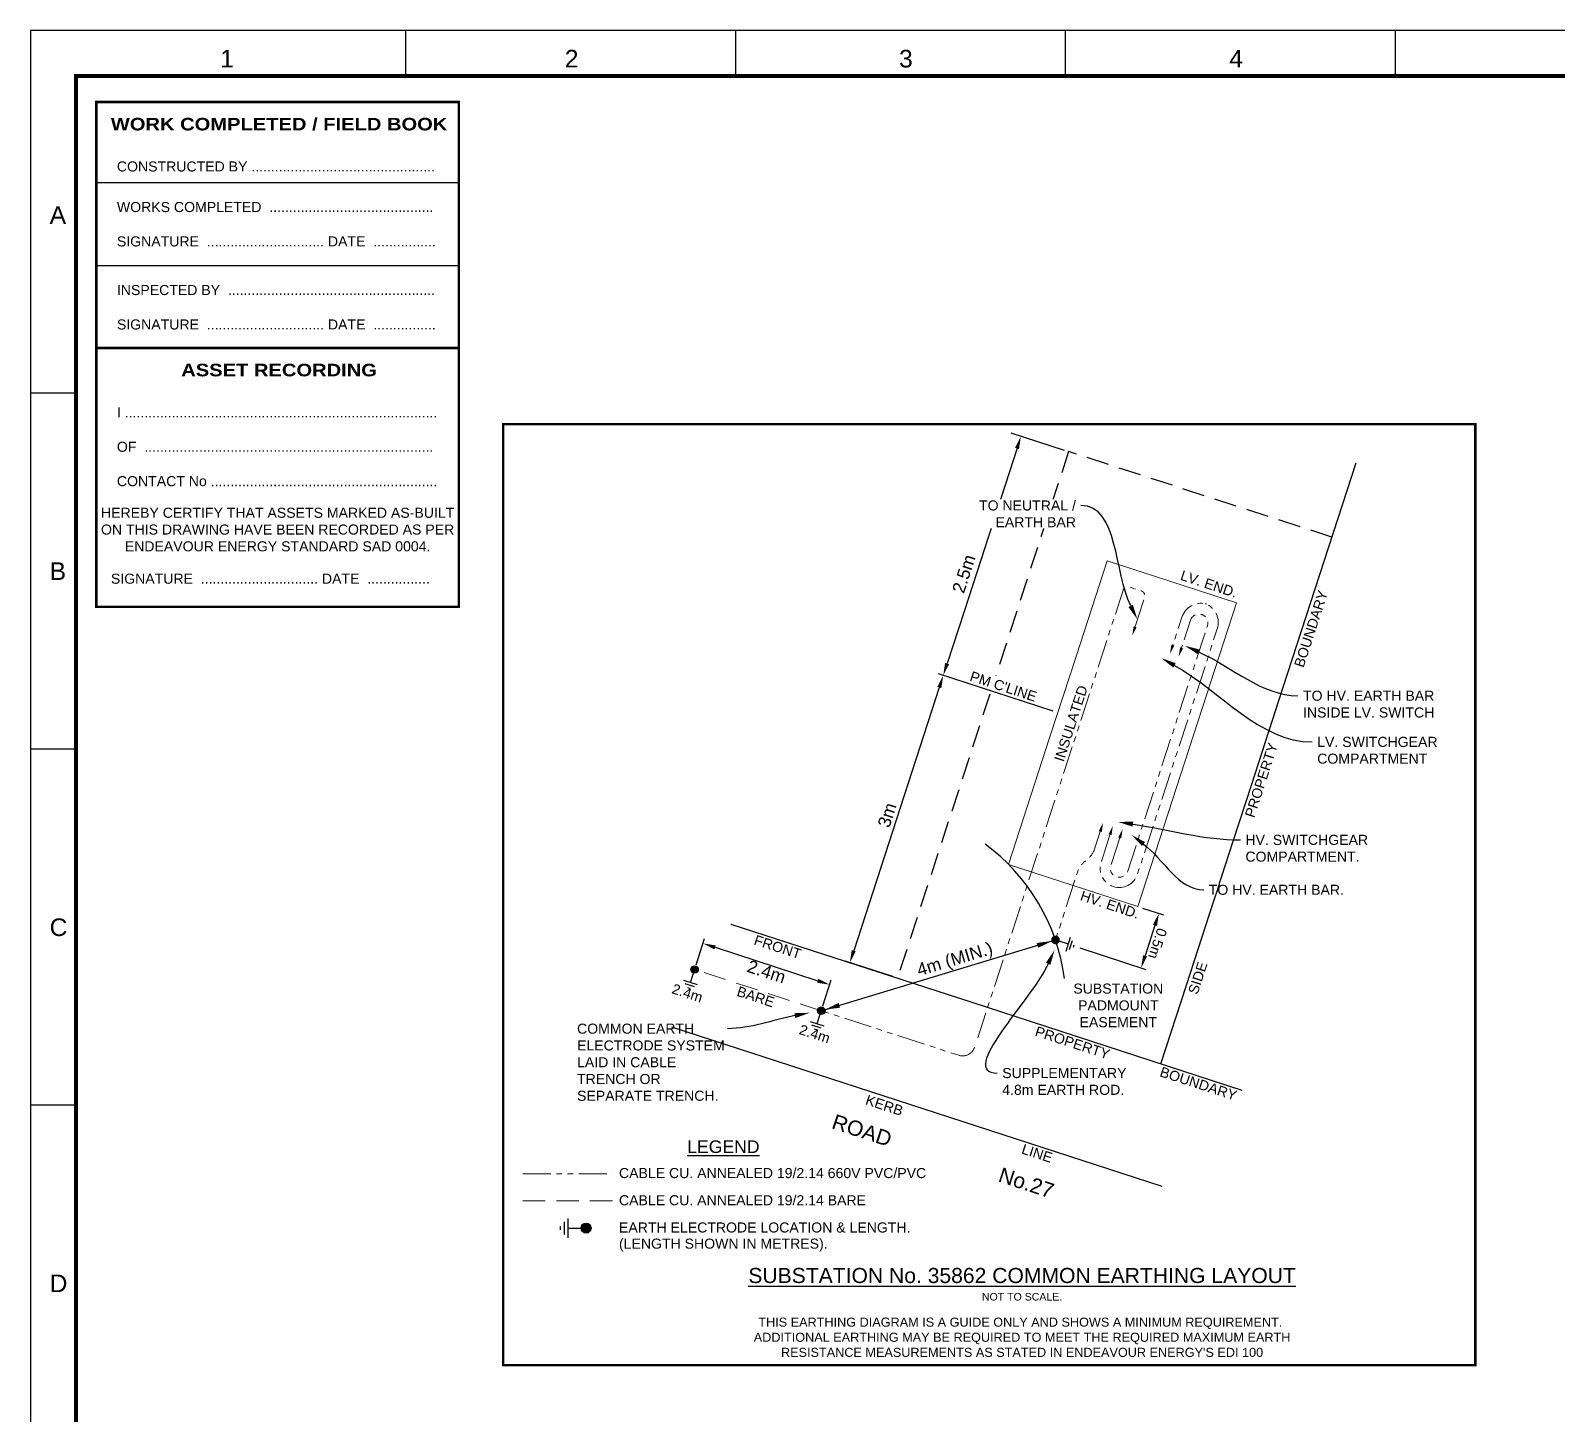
# Paper-space layout 'Retic (4)' of a CAD drawing. Header units: metres. Extents: x -30 to 775, y -5 to 571.
# Drawn here: x -29.7 to 273.6, y 295.9 to 570.9 of the extents above; entities that cross this region are included whole.
import ezdxf
from ezdxf import colors
from ezdxf.entities.mleader import LeaderData, LeaderLine
from ezdxf.enums import TextEntityAlignment as Align
from ezdxf.math import Vec2, Vec3

# ---------------------------------------------------------------- set-up
doc = ezdxf.new("R2010")
doc.units = ezdxf.units.M
doc.header["$LTSCALE"] = 0.7
doc.linetypes.add('DASHED', pattern=[19.05, 12.7, -6.35])
doc.linetypes.add('PHANTOM2', pattern=[31.75, 15.875, -3.175, 3.175, -3.175, 3.175, -3.175])
doc.layers.get('0').update_dxf_attribs({"color": 6})
for name, color, linetype in [('_User Miscellaneous1', 3, 'Continuous'), ('Notes', 7, 'Continuous'), ('SupportsUG_SP_EXT', 7, 'Continuous')]:
    doc.layers.add(name, color=color, linetype=linetype)
doc.layers.get('SupportsUG_SP_EXT').off()
doc.styles.add('ARIAL', font='arial.ttf', dxfattribs={"height": 2})
doc.styles.add('iecISOCP', font='isocp.shx')
doc.styles.get("Standard").update_dxf_attribs({"font": 'arial.ttf'})
doc.styles.add('STYLE2', font='')
doc.styles.get('STYLE2').set_extended_font_data('Arial Black')

# ---------------------------------------------------------------- blocks, each defined once
blk = doc.blocks.new('A1_FRAME_TITLE')
at = {"layer": 'Notes', "linetype": 'Continuous'}
for p, q in [((53.96, 564.21), (53.96, 573.26)), ((119.47, 564.17), (119.47, 573.26)), ((184.98, 564.21), (184.98, 573.26)), ((250.49, 564.17), (250.49, 573.26)), ((-11.55, 501.22), (-20.59, 501.22)), ((-11.55, 430.47), (-20.59, 430.47)), ((-11.55, 359.72), (-20.59, 359.72))]:
    blk.add_line(p, q, dxfattribs=at)
at = {"layer": 'Notes', "color": 7, "linetype": 'Continuous'}
blk.add_lwpolyline([(-20.59, -3.07), (783.6, -3.07), (783.6, 573.26), (-20.59, 573.26)], close=True, dxfattribs=at)
at = {"layer": 'Notes', "color": 7, "linetype": 'Continuous', "const_width": 0.8}
blk.add_lwpolyline([(-11.55, 5.97), (774.56, 5.97), (774.56, 564.21), (-11.55, 564.21)], close=True, dxfattribs=at)
at = {"layer": 'Notes', "color": 7, "style": 'ARIAL'}
for s, p in [('1', (17.07, 565.92)), ('2', (85.52, 565.92)), ('3', (151.91, 565.92)), ('4', (217.49, 565.92)), ('A', (-16.8, 534.85)), ('B', (-16.8, 464.1)), ('C', (-16.8, 393.35)), ('D', (-16.8, 322.6))]:
    blk.add_text(s, height=3.5, dxfattribs=at).set_placement(p)
at = {"layer": 'Notes', "color": 7}
blk.add_attdef('EPD_REF_NO', text='', height=5, dxfattribs=at).set_placement((739.57, 52.77), align=Align.CENTER)
at = {"layer": 'Notes', "color": 3, "style": 'iecISOCP', "flags": 8}
blk.add_attdef('VERSION_NO', text='', height=2.5, rotation=90, dxfattribs=at).set_placement((252.27, 44.54), align=Align.MIDDLE_CENTER)
at = {"layer": 'Notes', "color": 7, "style": 'ARIAL'}
for tag, p in [('CAP_NO', (463.39, 43.46)), ('IE_NUM', (463.26, 37.81)), ('REF_No_1', (285.45, 32.31)), ('REF_1', (307.01, 32.31)), ('GEN_WO', (391.91, 31.76)), ('HV_SWITCH', (463.67, 32.16)), ('REF_No_2', (285.45, 26.31)), ('REF_2', (307.01, 26.31)), ('OH_WO', (391.91, 25.81)), ('UBD_REF', (463.26, 25.83)), ('REF_No_3', (285.45, 20.31)), ('REF_3', (307.01, 20.31)), ('UG_WO', (391.91, 20.05)), ('GIS_MAP_No', (463.26, 20.04)), ('REF_No_4', (285.45, 14.31)), ('REF_4', (307.01, 14.31)), ('SUB_WO', (391.91, 13.81)), ('HV_OP_DIAG', (463.53, 14.2)), ('LGA', (463.15, 7.78))]:
    blk.add_attdef(tag, p, '', height=2, dxfattribs=at)
at = {"layer": 'Notes', "color": 7, "style": 'ARIAL', "width": 1.1}
for tag, p in [('T1', (634.58, 39.47)), ('T2', (634.58, 34.35)), ('T3', (634.58, 28.92)), ('T4', (634.58, 23.66)), ('T5', (634.58, 18.23)), ('T6', (634.58, 12.97))]:
    blk.add_attdef(tag, text='', height=3.5, dxfattribs=at).set_placement(p, align=Align.CENTER)
at = {"layer": 'Notes', "color": 7, "style": 'ARIAL'}
for tag, height, p in [('scale', 2, (517.96, 33.27)), ('DRAWN', 2, (517.96, 24.93)), ('REV', 5, (770.26, 17.1)), ('CHD', 2, (517.96, 8.93)), ('DESIGN', 2, (555.82, 9.15))]:
    blk.add_attdef(tag, text='', height=height, dxfattribs=at).set_placement(p, align=Align.CENTER)
blk.add_attdef('NUM', text='', height=7, dxfattribs=at).set_placement((742.57, 20.12), align=Align.MIDDLE_CENTER)
for tag, p in [('NS', (742.33, 8.12)), ('SHTS', (754.14, 8.12))]:
    blk.add_attdef(tag, text='', height=2, dxfattribs=at).set_placement(p, align=Align.MIDDLE)
at = {"layer": 'Notes', "style": 'iecISOCP'}
blk.add_attdef('ExportID', (-11.53, 2.35), '', height=2.5, dxfattribs=at)
at = {"layer": 'Notes', "style": 'iecISOCP', "flags": 1}
for tag, p in [('ProjectType', (-6.43, -26.84)), ('ProjectNumber', (2.95, -26.86)), ('DrawingNumber', (14.91, -26.85)), ('ProjectDescription', (26.96, -26.87)), ('ExportDate', (39.68, -26.83)), ('ExportUserName', (48.55, -26.84)), ('DesignerCompanyName', (60.88, -26.84)), ('ExportAreaOfInterest', (76.49, -26.86)), ('GIS_SUCCESS', (91.39, -26.82)), ('CAD_SUCCESS', (101.18, -26.83)), ('DEPOTCODE', (111.5, -26.92)), ('ExportCategories', (119.48, -26.84)), ('Comments', (133.78, -26.93)), ('EPD_-_VERSION_1.5', (141.2, -26.93))]:
    blk.add_attdef(tag, p, '', height=1, dxfattribs=at)
blk = doc.blocks.new('A$C274A1714')
at = {"color": 7}
for p, q in [((11.87, -27.87), (83.87, -27.87)), ((11.87, -44.36), (83.87, -44.36))]:
    blk.add_line(p, q, dxfattribs=at)
at = {"color": 7, "const_width": 0.5}
blk.add_lwpolyline([(11.87, -61.46), (11.87, -11.87), (83.87, -11.87), (83.87, -60.73)], dxfattribs=at)
blk.add_lwpolyline([(83.87, -60.73), (83.87, -112.17), (11.87, -112.17), (11.87, -60.73)], close=True, dxfattribs=at)
at = {"color": 7, "style": 'STYLE2'}
for s, p in [('WORK COMPLETED / FIELD BOOK', (48.16, -16.27)), ('ASSET RECORDING', (48.16, -65.13))]:
    blk.add_text(s, height=2.5, dxfattribs=at).set_placement(p, align=Align.MIDDLE_CENTER)
at = {"color": 7, "style": 'ARIAL'}
for s, p in [('CONSTRUCTED BY ...............................................', (15.95, -25.68)), ('WORKS COMPLETED  ..........................................', (15.95, -33.74)), ('SIGNATURE  .............................. DATE  ................', (15.95, -40.57)), ('INSPECTED BY  .....................................................  ', (15.95, -50.23)), ('SIGNATURE  .............................. DATE  ................', (15.95, -57.07)), ('I ................................................................................', (15.95, -74.54)), ('OF  ..........................................................................', (15.95, -81.37)), ('CONTACT No ..........................................................', (15.95, -88.2)), ('SIGNATURE  .............................. DATE  ................', (14.76, -107.58))]:
    blk.add_text(s, height=2, dxfattribs=at).set_placement(p)
at = {"color": 7, "insert": (47.87, -96.83), "char_height": 2, "width": 72.0478, "attachment_point": 5, "style": 'ARIAL'}
blk.add_mtext('HEREBY CERTIFY THAT ASSETS MARKED AS-BUILT ON THIS DRAWING HAVE BEEN RECORDED AS PER ENDEAVOUR ENERGY STANDARD SAD 0004. ', dxfattribs=at)
blk = doc.blocks.new('m4')
at = {"layer": 'Notes', "color": 7, "linetype": 'Continuous'}
for points in [[(0, -1.95), (0, 0)], [(-1.43, -1.95), (1.43, -1.95)], [(-0.95, -2.52), (0.95, -2.52)], [(-0.24, -3.09), (0.24, -3.09)]]:
    blk.add_lwpolyline(points, dxfattribs=at)

psp = doc.layouts.new('Retic (4)')

# ---------------------------------------------------------------- hatches: boundary and pattern name
at = {"linetype": 'DASHED', "lineweight": 0, "ltscale": 3}
h = psp.add_hatch(color=0, dxfattribs=at)
edge = h.paths.add_edge_path()
edge.add_arc((102.21, 384.32), 0.744, 341.9645, 701.9645, ccw=False)
h = psp.add_hatch(color=0, dxfattribs=at)
edge = h.paths.add_edge_path()
edge.add_arc((127.38, 376.12), 0.744, 341.9645, 701.9645, ccw=False)
h = psp.add_hatch(color=7)
edge = h.paths.add_edge_path()
edge.add_arc((80.66, 332.94), 0.992, -462.7694, -102.7694)

# ---------------------------------------------------------------- linework, layer by layer
at = {"color": 4, "ltscale": 0.5}
for p, q in [((175.67, 487.42), (165.1, 490.86)), ((166.27, 487.9), (155.8, 455.67)), ((155.8, 455.67), (152.37, 445.1)), ((173.41, 435.64), (150.64, 443.04)), ((150.82, 440.35), (133.83, 388.04)), ((191.2, 396.53), (195.38, 395.17)), ((141.56, 382.9), (132.1, 385.97))]:
    psp.add_line(p, q, dxfattribs=at)
at = {"color": 0, "lineweight": 0, "ltscale": 0.5}
for p, q in [((184.16, 465.48), (178.06, 446.72)), ((209.84, 457.13), (184.16, 465.48)), ((190.24, 396.84), (209.84, 457.13)), ((178.06, 446.72), (172.73, 430.32)), ((172.73, 430.32), (164.57, 405.18))]:
    psp.add_line(p, q, dxfattribs=at)
at = {"color": 4, "ltscale": 0.5, "transparency": 16777216}
for p, q in [((102.52, 385.27), (104.2, 390.44)), ((106.27, 388.72), (126.68, 382.07)), ((127.69, 377.07), (129.37, 382.25))]:
    psp.add_line(p, q, dxfattribs=at)
at = {"color": 0, "linetype": 'PHANTOM2', "lineweight": 0, "ltscale": 0.5}
psp.add_line((68.1, 343.75), (85.88, 343.75), dxfattribs=at)
at = {"color": 0, "linetype": 'DASHED', "lineweight": 0, "ltscale": 0.5}
psp.add_line((68.1, 338.34), (85.88, 338.34), dxfattribs=at)
at = {"color": 7, "ltscale": 0.5, "const_width": 0.5}
psp.add_lwpolyline([(257.29, 305.69), (64.19, 305.69), (64.19, 492.65), (257.29, 492.65)], close=True, dxfattribs=at)
at = {"linetype": 'DASHED', "ltscale": 0.5, "flags": 128}
for points in [[(176.5, 487.21), (162.04, 442.72)], [(228.81, 470.21), (209.87, 476.37), (199.81, 479.63), (176.5, 487.21), (176.46, 487.1)]]:
    psp.add_lwpolyline(points, dxfattribs=at)
at = {"linetype": 'Continuous', "ltscale": 0.5, "flags": 128}
for points in [[(218.26, 437.76), (233.61, 484.98)], [(212.86, 421.12), (216.99, 433.85), (218.26, 437.76)], [(209.17, 409.79), (212.86, 421.12)], [(194.81, 365.6), (199.89, 381.22)]]:
    psp.add_lwpolyline(points, dxfattribs=at)
at = {"color": 0, "linetype": 'PHANTOM2', "lineweight": 0, "ltscale": 0.5, "flags": 128}
for points in [[(189.72, 452.47), (191.6, 458.26, 0.414214), (190.96, 459.52), (189.47, 460.01), (188.59, 460.29, 0.414214), (187.33, 459.65), (158.44, 370.72)], [(184.72, 411.08), (182.94, 405.6, 1), (190.18, 403.24), (206.03, 452.02, 0.389721), (203.76, 456.97), (203.76, 456.97, 0.389721), (199.01, 454.3), (197.21, 448.79)], [(186.66, 410.45), (184.88, 404.97, 1), (188.25, 403.87), (204.08, 452.62, 1), (200.72, 453.71), (198.93, 448.23)], [(182.78, 411.71), (181.65, 408.22, -0.134032), (180.49, 406.46), (179.46, 405.55, 0.134032), (178.31, 403.79), (173.89, 390.18)], [(157.84, 368.87, -0.414214), (154.69, 367.27), (127.38, 376.12)]]:
    psp.add_lwpolyline(points, format="xyb", dxfattribs=at)
at = {"color": 0, "linetype": 'DASHED', "lineweight": 0, "ltscale": 0.5, "flags": 128}
psp.add_lwpolyline([(127.38, 376.12), (102.21, 384.32)], dxfattribs=at)
at = {"color": 9}
for centre in [(102.21, 384.32), (127.38, 376.12)]:
    psp.add_circle(centre, 0.744, dxfattribs=at)
at = {"color": 7}
psp.add_circle((80.66, 332.94), 0.992, dxfattribs=at)
at = {"color": 4}
psp.add_arc((136.32, 377.27), 39.72, 7.6283, 53.5455, dxfattribs=at)
for points in [[(166.65, 487.72), (165.86, 487.98), (167.03, 490.23)], [(152.76, 444.98), (151.97, 445.23), (151.6, 442.73)], [(151.22, 440.22), (150.43, 440.48), (151.6, 442.73)], [(193.26, 393.23), (194.06, 392.97), (194.43, 395.48)], [(134.22, 387.91), (133.43, 388.17), (133.05, 385.66)]]:
    psp.add_solid(points, dxfattribs=at)
for points in [[(189.41, 452.51), (189.12, 450.63), (190, 452.32)], [(197.51, 448.69), (196.63, 447), (196.92, 448.88)], [(199.23, 448.13), (198.35, 446.44), (198.64, 448.32)], [(183.08, 411.61), (183.36, 413.49), (182.49, 411.81)], [(185.02, 410.99), (185.3, 412.87), (184.42, 411.18)], [(186.96, 410.36), (187.24, 412.24), (186.36, 410.55)]]:
    psp.add_solid(points)
at = {"color": 4, "transparency": 16777216}
for points in [[(106.14, 388.32), (106.4, 389.11), (103.89, 389.49)], [(126.56, 381.68), (126.81, 382.47), (129.06, 381.3)]]:
    psp.add_solid(points, dxfattribs=at)
at = {"layer": '_User Miscellaneous1', "color": 4}
psp.add_solid([(130.82, 377.69), (128.09, 376.34), (131.11, 376.73)], dxfattribs=at)

# ---------------------------------------------------------------- block references
psp.add_blockref('A$C274A1714', (-28.47, 568.54))
at = {"color": 7}
for p, rotation in [((174.6, 389.95), 71.99986299342748), ((101.98, 383.61), 341.9644888250232), ((127.15, 375.42), 341.9644888250232)]:
    psp.add_blockref('m4', p, dxfattribs=dict(at, rotation=rotation))
at = {"color": 7, "xscale": 1.333333333333329, "yscale": 1.333333333333329, "zscale": 1.333333333333329, "rotation": 270}
psp.add_blockref('m4', (79.67, 332.94), dxfattribs=at)
at = {"layer": 'SupportsUG_SP_EXT'}
psp.add_blockref('A1_FRAME_TITLE', (-9.08, -2.39), dxfattribs=at)

# ---------------------------------------------------------------- texts
at = {"color": 7, "style": 'ARIAL'}
for s, height, rotation, p in [('2.5m', 2.5, 71.9999, (155.67, 458.84)), ('BOUNDARY', 2, 71.9999, (223.15, 444.16)), ("PM C'LINE", 2, 341.9999, (156.71, 441.73)), ('PROPERTY', 2, 71.9999, (213.36, 414.32)), ('FRONT', 2, 342.0365, (113.84, 389.32)), ('SIDE', 2, 71.9999, (202.1, 379.23)), ('BOUNDARY', 2, 342.0365, (194.45, 363.13)), ('KERB', 2, 341.9999, (135.99, 357.56)), ('LINE', 2, 341.9999, (166.99, 347.8))]:
    psp.add_text(s, height=height, rotation=rotation, dxfattribs=at).set_placement(p)
for s, rotation, p in [('LV. END.', 341.7693, (203.87, 459.39)), ('INSULATED', 71.9999, (178.49, 432.71)), ('BARE', 341.9645, (113.86, 377.38))]:
    psp.add_text(s, height=2, rotation=rotation, dxfattribs=at).set_placement(p, align=Align.BOTTOM_CENTER)
at = {"color": 1, "style": 'ARIAL'}
for p in [(100.29, 378.11), (125.58, 370.01)]:
    psp.add_text('2.4m', height=2, rotation=341.9645, dxfattribs=at).set_placement(p, align=Align.BOTTOM_CENTER)
for s, p in [('ROAD', (129.25, 352.8)), ('No.27', (162.33, 342.24))]:
    psp.add_text(s, height=3, rotation=341.9999, dxfattribs=at).set_placement(p)
at = {"style": 'ARIAL'}
psp.add_text('%%ULEGEND', height=2.5, dxfattribs=at).set_placement((107.94, 349.11), align=Align.MIDDLE_CENTER)
at = {"color": 7, "style": 'ARIAL'}
for s, p in [('CABLE CU. ANNEALED 19/2.14 660V PVC/PVC', (87.2, 342.87)), ('CABLE CU. ANNEALED 19/2.14 BARE', (87.2, 337.47)), ('EARTH ELECTRODE LOCATION & LENGTH.', (87.2, 332.06)), ('(LENGTH SHOWN IN METRES).', (87.2, 328.85))]:
    psp.add_text(s, height=2, dxfattribs=at).set_placement(p)
at = {"style": 'ARIAL'}
psp.add_text('%%USUBSTATION No. 35862 COMMON EARTHING LAYOUT', height=3, dxfattribs=at).set_placement((167.26, 321.12), align=Align.BOTTOM_CENTER)
at = {"color": 7, "style": 'ARIAL'}
psp.add_text('NOT TO SCALE.', height=1.5, dxfattribs=at).set_placement((167.26, 318.1), align=Align.BOTTOM_CENTER)
at = {"color": 7, "insert": (140.46, 414.99), "char_height": 2.5, "attachment_point": 5, "rotation": 71.9999, "style": 'ARIAL'}
psp.add_mtext('\\A1;3m', dxfattribs=at)
at = {"color": 1, "transparency": 16777216, "insert": (116.51, 383.89), "char_height": 2.5, "attachment_point": 5, "rotation": 341.9645, "style": 'ARIAL'}
psp.add_mtext('2.4m', dxfattribs=at)
at = {"color": 7, "insert": (167.26, 315.15), "char_height": 1.8, "width": 106.9756, "attachment_point": 2, "style": 'ARIAL'}
psp.add_mtext("THIS EARTHING DIAGRAM IS A GUIDE ONLY AND SHOWS A MINIMUM REQUIREMENT.  ADDITIONAL EARTHING MAY BE REQUIRED TO MEET THE REQUIRED MAXIMUM EARTH RESISTANCE MEASUREMENTS AS STATED IN ENDEAVOUR ENERGY'S EDI 100  ", dxfattribs=at)

# ---------------------------------------------------------------- next in the draw order: leaders
at = {"layer": '_User Miscellaneous1', "color": 7}
ml = psp.add_multileader_mtext('Standard', dxfattribs=at)
ml.set_content('TO NEUTRAL / EARTH BAR', color=7, style='ARIAL')
ml.set_leader_properties(color=4)
ml.build(insert=Vec2(0, 0))
ml.multileader.update_dxf_attribs({"leader_type": 2, "arrow_head_size": 3})
ctx = ml.context
ctx.base_point, ctx.char_height, ctx.arrow_head_size, ctx.landing_gap_size, ctx.plane_origin = Vec3(157.78, 476.51), 2, 3, 1, Vec3(190.17, 453.85)
ctx.text_align_type, ctx.attachment_type = 2, 1
notes = []
notes.append((ctx, [(1, (1, 1, 0), (186.96, 476.51), (-1, 0), 8, [(0, [(190.17, 453.85)], 0, [])])]))
ctx.mtext.insert, ctx.mtext.width, ctx.mtext.alignment, ctx.mtext.flow_direction = Vec3(177.96, 477.51), 23.4634, 3, 5
ctx.mtext.has_bg_fill, ctx.mtext.bg_color, ctx.mtext.bg_scale_factor, ctx.mtext.bg_transparency, ctx.mtext.use_window_bg_color = 1, -1073741824, 1.1, 0, 1
ml = psp.add_multileader_mtext('Standard', dxfattribs=at)
ml.set_content('TO HV. EARTH BAR INSIDE LV. SWITCH', color=7, style='ARIAL')
ml.set_leader_properties(color=4)
ml.build(insert=Vec2(0, 0))
ml.multileader.update_dxf_attribs({"leader_type": 2, "arrow_head_size": 3})
ctx = ml.context
ctx.base_point, ctx.char_height, ctx.arrow_head_size, ctx.landing_gap_size, ctx.plane_origin = Vec3(222.06, 438.7), 2, 3, 1, Vec3(196.72, 443.27)
ctx.attachment_type = 1
notes.append((ctx, [(0, (1, 1, 0), (214.06, 438.7), (1, 0), 8, [(0, [(199.55, 448.65)], 0, [])])]))
ctx.mtext.insert, ctx.mtext.width, ctx.mtext.flow_direction = Vec3(223.06, 439.71), 27.2399, 5
ctx.mtext.has_bg_fill, ctx.mtext.bg_color, ctx.mtext.bg_scale_factor, ctx.mtext.bg_transparency, ctx.mtext.use_window_bg_color = 1, -1073741824, 1.1, 0, 1
ml = psp.add_multileader_mtext('Standard', dxfattribs=at)
ml.set_content('HV. SWITCHGEAR COMPARTMENT.', color=7, style='ARIAL')
ml.set_leader_properties(color=4)
ml.build(insert=Vec2(0, 0))
ml.multileader.update_dxf_attribs({"leader_type": 2, "arrow_head_size": 3})
ctx = ml.context
ctx.base_point, ctx.char_height, ctx.arrow_head_size, ctx.landing_gap_size, ctx.plane_origin = Vec3(210.62, 410.05), 2, 3, 1, Vec3(186.31, 413.63)
ctx.attachment_type = 1
notes.append((ctx, [(0, (1, 1, 0), (202.62, 410.05), (1, 0), 8, [(0, [(186.31, 413.63)], 0, [])])]))
ctx.mtext.insert, ctx.mtext.width, ctx.mtext.flow_direction = Vec3(211.62, 411.07), 30.2632, 5
ctx.mtext.has_bg_fill, ctx.mtext.bg_color, ctx.mtext.bg_scale_factor, ctx.mtext.bg_transparency, ctx.mtext.use_window_bg_color = 1, -1073741824, 1.1, 0, 1
ml = psp.add_multileader_mtext('Standard', dxfattribs=at)
ml.set_content('SUPPLEMENTARY 4.8m EARTH ROD.', color=7, style='ARIAL')
ml.set_leader_properties(color=4)
ml.build(insert=Vec2(0, 0))
ml.multileader.update_dxf_attribs({"leader_type": 2, "arrow_head_size": 3})
ctx = ml.context
ctx.base_point, ctx.char_height, ctx.arrow_head_size, ctx.landing_gap_size, ctx.plane_origin = Vec3(162.32, 363.73), 2, 3, 1, Vec3(173.71, 388.18)
ctx.attachment_type = 1
notes.append((ctx, [(1, (1, 1, 0), (154.32, 363.73), (1, 0), 8, [(0, [(173.71, 388.18)], 0, [])])]))
ctx.mtext.insert, ctx.mtext.width, ctx.mtext.flow_direction = Vec3(163.32, 364.74), 28.5101, 5
ctx.mtext.has_bg_fill, ctx.mtext.bg_color, ctx.mtext.bg_scale_factor, ctx.mtext.bg_transparency, ctx.mtext.use_window_bg_color = 1, -1073741824, 1.1, 0, 1
ml = psp.add_multileader_mtext('Standard', dxfattribs=at)
ml.set_content('COMMON EARTH ELECTRODE SYSTEM LAID IN CABLE TRENCH OR SEPARATE TRENCH.', color=7, style='ARIAL')
ml.set_leader_properties(color=4)
ml.build(insert=Vec2(0, 0))
ml.multileader.update_dxf_attribs({"leader_type": 2, "arrow_head_size": 3})
ctx = ml.context
ctx.base_point, ctx.char_height, ctx.arrow_head_size, ctx.landing_gap_size, ctx.plane_origin = Vec3(77.87, 372.55), 2, 3, 1, Vec3(133.02, 366.83)
ctx.attachment_type = 1
notes.append((ctx, [(1, (1, 1, 0), (116.78, 372.55), (-1, 0), 8, [(0, [(125.08, 375.72)], 0, [])])]))
ctx.mtext.insert, ctx.mtext.width, ctx.mtext.flow_direction = Vec3(78.87, 373.56), 31.6357, 5
ctx.mtext.has_bg_fill, ctx.mtext.bg_color, ctx.mtext.bg_scale_factor, ctx.mtext.bg_transparency, ctx.mtext.use_window_bg_color = 1, -1073741824, 1.1, 0, 1
for ctx, leaders in notes:
    for number, flags, end, landing, length, lines in leaders:
        leader = LeaderData()
        leader.index, (leader.has_last_leader_line, leader.has_dogleg_vector, leader.attachment_direction) = number, flags
        leader.last_leader_point, leader.dogleg_vector, leader.dogleg_length = Vec3(end), Vec3(landing), length
        for number, points, colour, breaks in lines:
            line = LeaderLine()
            line.index, line.vertices, line.color, line.breaks = number, Vec3.list(points), colors.encode_raw_color(colour), breaks
            leader.lines.append(line)
        ctx.leaders.append(leader)

# ---------------------------------------------------------------- next in the draw order: hatches: boundary and pattern name
at = {"linetype": 'DASHED', "lineweight": 0, "ltscale": 3}
h = psp.add_hatch(color=0, dxfattribs=at)
edge = h.paths.add_edge_path()
edge.add_arc((173.89, 390.18), 0.744, -198.0001, 161.9999)

# ---------------------------------------------------------------- next in the draw order: linework, layer by layer
at = {"color": 4, "ltscale": 0.5}
for p, q in [((193.66, 393.1), (191.69, 387.03)), ((127.38, 376.12), (173.89, 390.18)), ((178.72, 388.62), (191.87, 384.34))]:
    psp.add_line(p, q, dxfattribs=at)
at = {"linetype": 'DASHED', "ltscale": 0.5, "flags": 128}
psp.add_lwpolyline([(160.85, 439.04), (142.51, 382.59)], dxfattribs=at)
at = {"linetype": 'Continuous', "ltscale": 0.5, "flags": 128}
for points in [[(109.4, 393.35), (157.06, 377.86)], [(157.06, 377.86), (210.9, 360.37)]]:
    psp.add_lwpolyline(points, dxfattribs=at)
at = {"color": 8, "linetype": 'Continuous', "ltscale": 0.5, "flags": 128}
psp.add_lwpolyline([(195.1, 341.19), (97.71, 372.83)], dxfattribs=at)
at = {"color": 0, "linetype": 'DASHED', "lineweight": 0, "ltscale": 3}
psp.add_circle((173.89, 390.18), 0.744, dxfattribs=at)
at = {"color": 4}
psp.add_solid([(191.29, 387.16), (192.08, 386.9), (190.91, 384.65)], dxfattribs=at)
at = {"layer": '_User Miscellaneous1', "color": 4}
psp.add_solid([(170.16, 389.58), (173.18, 389.97), (170.45, 388.62)], dxfattribs=at)

# ---------------------------------------------------------------- next in the draw order: texts
at = {"color": 7, "style": 'ARIAL'}
for s, height, rotation, p in [('4m (MIN.)', 2.5, 16.868, (146.82, 382.97)), ('PROPERTY', 2, 342.0365, (169.66, 371.18))]:
    psp.add_text(s, height=height, rotation=rotation, dxfattribs=at).set_placement(p)
at = {"color": 4, "insert": (194.16, 389.47), "char_height": 2, "attachment_point": 5, "rotation": 251.9999, "style": 'ARIAL'}
psp.add_mtext('\\A1;0.5m', dxfattribs=at)
at = {"color": 7, "insert": (186.37, 381.52), "char_height": 2, "width": 9.7392, "attachment_point": 2, "style": 'ARIAL'}
psp.add_mtext('SUBSTATION  PADMOUNT EASEMENT', dxfattribs=at)

# ---------------------------------------------------------------- next in the draw order: leaders
at = {"layer": '_User Miscellaneous1', "color": 7}
ml = psp.add_multileader_mtext('Standard', dxfattribs=at)
ml.set_content('LV. SWITCHGEAR COMPARTMENT', color=7, style='ARIAL')
ml.set_leader_properties(color=4)
ml.build(insert=Vec2(0, 0))
ml.multileader.update_dxf_attribs({"leader_type": 2, "arrow_head_size": 3})
ctx = ml.context
ctx.base_point, ctx.char_height, ctx.arrow_head_size, ctx.landing_gap_size, ctx.plane_origin = Vec3(224.88, 429.53), 2, 3, 1, Vec3(201.38, 450.94)
ctx.attachment_type = 1
notes = []
notes.append((ctx, [(0, (1, 1, 0), (216.88, 429.53), (1, 0), 8, [(0, [(194.92, 446.18)], 0, [])])]))
ctx.mtext.insert, ctx.mtext.width, ctx.mtext.flow_direction = Vec3(225.88, 430.54), 25.6617, 5
ctx.mtext.has_bg_fill, ctx.mtext.bg_color, ctx.mtext.bg_scale_factor, ctx.mtext.bg_transparency, ctx.mtext.use_window_bg_color = 1, -1073741824, 1.1, 0, 1
ml = psp.add_multileader_mtext('Standard', dxfattribs=at)
ml.set_content('TO HV. EARTH BAR.', color=7, style='ARIAL')
ml.set_leader_properties(color=4)
ml.build(insert=Vec2(0, 0))
ml.multileader.update_dxf_attribs({"leader_type": 2, "arrow_head_size": 3})
ctx = ml.context
ctx.base_point, ctx.char_height, ctx.arrow_head_size, ctx.landing_gap_size, ctx.plane_origin = Vec3(203.34, 400.13), 2, 3, 1, Vec3(188.99, 411.05)
ctx.attachment_type = 1
notes.append((ctx, [(0, (1, 1, 0), (195.34, 400.13), (1, 0), 8, [(0, [(188.99, 411.05)], 0, [])])]))
ctx.mtext.insert, ctx.mtext.width, ctx.mtext.flow_direction = Vec3(204.34, 401.15), 30.1338, 5
ctx.mtext.has_bg_fill, ctx.mtext.bg_color, ctx.mtext.bg_scale_factor, ctx.mtext.bg_transparency, ctx.mtext.use_window_bg_color = 1, -1073741824, 1.1, 0, 1
for ctx, leaders in notes:
    for number, flags, end, landing, length, lines in leaders:
        leader = LeaderData()
        leader.index, (leader.has_last_leader_line, leader.has_dogleg_vector, leader.attachment_direction) = number, flags
        leader.last_leader_point, leader.dogleg_vector, leader.dogleg_length = Vec3(end), Vec3(landing), length
        for number, points, colour, breaks in lines:
            line = LeaderLine()
            line.index, line.vertices, line.color, line.breaks = number, Vec3.list(points), colors.encode_raw_color(colour), breaks
            leader.lines.append(line)
        ctx.leaders.append(leader)

# ---------------------------------------------------------------- next in the draw order: linework, layer by layer
at = {"color": 0, "lineweight": 0, "ltscale": 0.5}
psp.add_line((190.24, 396.84), (164.57, 405.18), dxfattribs=at)
at = {"linetype": 'Continuous', "ltscale": 0.5, "flags": 128}
psp.add_lwpolyline([(199.89, 381.22), (209.17, 409.79)], dxfattribs=at)

# ---------------------------------------------------------------- next in the draw order: texts
at = {"color": 7, "style": 'ARIAL'}
psp.add_text('HV. END.', height=2, rotation=341.7693, dxfattribs=at).set_placement((184.21, 395.68), align=Align.BOTTOM_CENTER)

doc.saveas('drawing.dxf')
